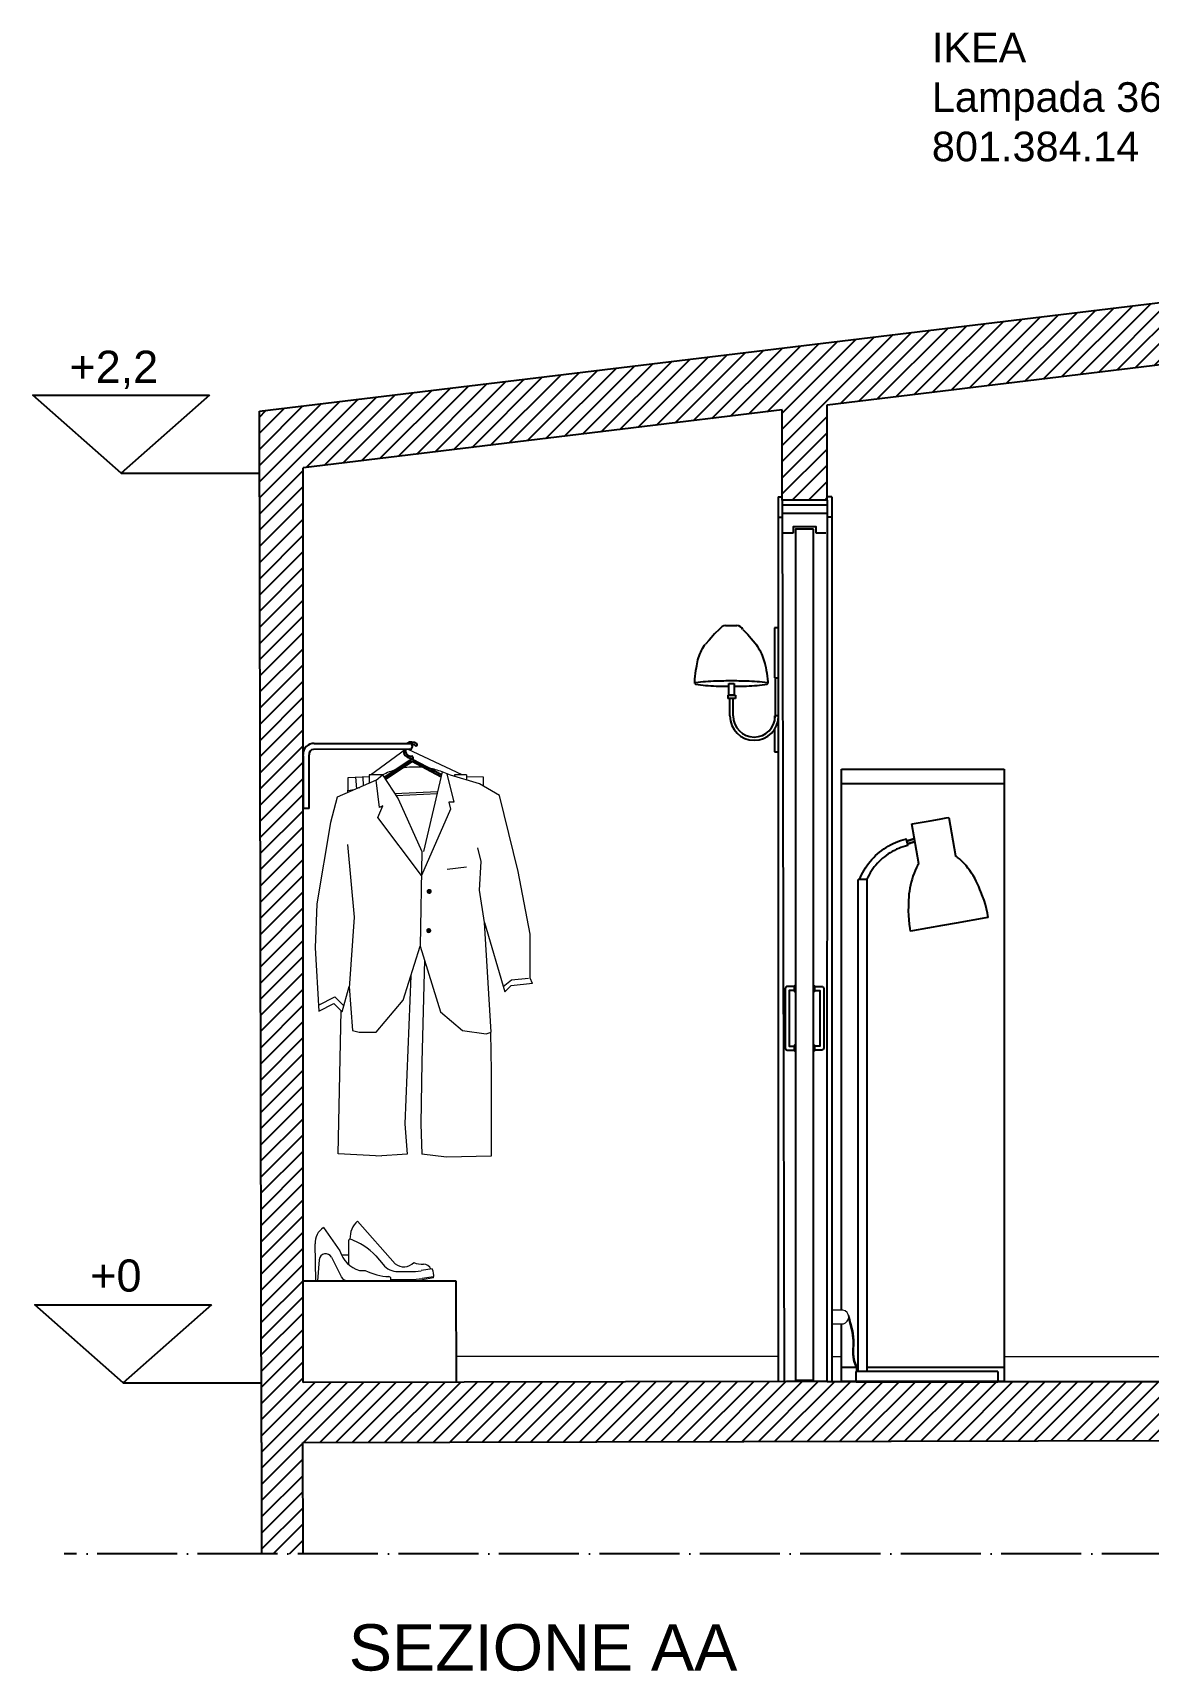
# Model space of a CAD drawing. Header units: millimetres. Extents: x 3016 to 5179, y 3293 to 5202.
# Drawn here: x 3016 to 3283.5, y 3775.7 to 4168.9 of the extents above; entities that cross this region are included whole.
import ezdxf

# ---------------------------------------------------------------- set-up
doc = ezdxf.new("R2010")
doc.units = ezdxf.units.MM
doc.header["$MEASUREMENT"] = 0
doc.linetypes.add('ACAD_ISO02W100', pattern=[15, 12, -3])
doc.linetypes.add('ACAD_ISO04W100', pattern=[30, 24, -3, 0, -3])
for name, color, linetype in [('A-DOOR-FULL', 4, 'Continuous'), ('A-ELEV-MBE1', 7, 'Continuous'), ('A-FURN', 6, 'Continuous'), ('A-SECT-MCUT', 7, 'Continuous'), ('A-WALL-FULL-EXTR', 100, 'Continuous'), ('A-WALL-FULL-INTR', 7, 'Continuous'), ('CAMPITURE SEZIONE', 9, 'Continuous'), ('PROIETTATO', 60, 'Continuous'), ('QUOTE', 5, 'Continuous')]:
    doc.layers.add(name, color=color, linetype=linetype)
doc.layers.add('Battiscopa', color=2, linetype='ACAD_ISO02W100', lineweight=13)
doc.layers.add('Interruttori', color=92, linetype='Continuous', lineweight=13)
doc.styles.add('ARIAL', font='Arial.ttf')
doc.styles.add('underline', font='Arial.ttf')

msp = doc.modelspace()

# ---------------------------------------------------------------- hatches: boundary and pattern name
at = {"layer": 'CAMPITURE SEZIONE', "transparency": 33554687}
h = msp.add_hatch(dxfattribs=at)
h.set_pattern_fill('ANSI31', color=256, scale=22)
h.set_pattern_definition([(45, (2895.9043, 2906.6683), (-1.9445436, 1.9445436), [])])
h.paths.add_polyline_path([(3195.71, 4078.4), (3195.75, 4056.72), (3206.53, 4056.75), (3206.53, 4079.64), (3526.48, 4118.42), (3526.48, 4056.75), (3536, 4056.75), (3535.87, 4119.56), (3559.46, 4122.42), (3559.46, 4137.21), (3070.32, 4078.09), (3070.84, 3830.58), (3080.84, 3830.6), (3536.48, 3831.55), (3559.46, 3831.55), (3559.46, 3845.2), (3536.45, 3845.2), (3526.48, 3845.2), (3476.43, 3845.2), (3476.43, 3845.16), (3469.34, 3845.2), (3311.7, 3845.2), (3271.5, 3845.2), (3249, 3845.2), (3249, 3845.2), (3247.46, 3845.2), (3247.46, 3845.15), (3246.88, 3845.15), (3245.18, 3845.15), (3242.48, 3845.15), (3238.96, 3845.15), (3234.86, 3845.15), (3226.06, 3845.15), (3218.44, 3845.15), (3215.73, 3845.15), (3213.46, 3845.15), (3206.53, 3845.2), (3196.79, 3845.2), (3080.83, 3844.96), (3080.84, 4064.51)])
h = msp.add_hatch(dxfattribs=at)
h.set_pattern_fill('ANSI31', color=256, scale=22)
h.set_pattern_definition([(45, (0.905, 0.002), (-1.9445436, 1.9445436), [])])
h.paths.add_polyline_path([(3080.78, 3830.6), (3070.84, 3830.58), (3070.84, 3803.88), (3080.83, 3803.88)])

# ---------------------------------------------------------------- linework, layer by layer
at = {"layer": 'A-DOOR-FULL', "linetype": 'Continuous', "transparency": 33554687}
msp.add_line((3195.75, 4057.53), (3195.75, 4057.53), dxfattribs=at)
at = {"layer": 'A-ELEV-MBE1', "transparency": 33554687}
msp.add_lwpolyline([(3271.5, 3845.2), (3335.46, 3845.2)], dxfattribs=at)
at = {"layer": 'A-FURN', "transparency": 33554687}
for p, q in [((3182.16, 4026.62), (3184.89, 4026.62)), ((3193.89, 4026.11), (3193.89, 4014.09)), ((3194.78, 4026.11), (3193.89, 4026.11)), ((3182.91, 4009.92), (3182.91, 4012.72)), ((3182.91, 4012.72), (3184.18, 4012.72)), ((3184.18, 4012.72), (3184.18, 4009.92)), ((3193.89, 4014.09), (3194.78, 4014.09)), ((3194.05, 4014.1), (3194.05, 4004.94)), ((3182.67, 4009.92), (3184.54, 4009.92)), ((3184.54, 4009.13), (3182.67, 4009.13)), ((3184.18, 4009.92), (3182.91, 4009.92)), ((3183.19, 4004.94), (3183.19, 4009.13)), ((3183.98, 4004.94), (3183.98, 4009.13)), ((3193.89, 4005), (3193.89, 4003.72)), ((3193.89, 4001.75), (3193.89, 3996.36)), ((3080.83, 3995.38), (3080.83, 3995.72)), ((3080.83, 3995.38), (3080.83, 3982.76)), ((3082.23, 3995.05), (3082.23, 3995.64)), ((3082.23, 3982.76), (3082.23, 3995.05)), ((3106.25, 3996.95), (3083.29, 3996.94)), ((3083.49, 3998.37), (3106.44, 3998.37)), ((3106.25, 3996.95), (3106.44, 3996.95)), ((3106.95, 3997.86), (3106.95, 3997.46)), ((3107.14, 3995.05), (3107.17, 3994.46)), ((3108.08, 3997.85), (3108.08, 3997.85)), ((3193.89, 3996.36), (3194.78, 3996.36)), ((3106.67, 3994.8), (3106.68, 3994.44)), ((3210, 3862.39), (3210, 3992.2)), ((3210, 3992.2), (3249, 3992.2)), ((3249, 3992.2), (3249, 3845.2)), ((3210, 3988.77), (3249, 3988.77)), ((3082.23, 3982.76), (3080.83, 3982.76)), ((3227.4, 3979.13), (3231.23, 3979.81)), ((3227.4, 3979.13), (3231.23, 3979.81)), ((3231.23, 3979.81), (3233.45, 3980.2)), ((3231.23, 3979.81), (3233.45, 3980.2)), ((3233.45, 3980.2), (3235.07, 3980.48)), ((3233.45, 3980.2), (3235.07, 3980.48)), ((3235.07, 3980.48), (3235.67, 3980.59)), ((3235.07, 3980.48), (3235.67, 3980.59)), ((3235.67, 3980.59), (3237.29, 3971.38)), ((3235.67, 3980.59), (3237.29, 3971.38)), ((3225.52, 3975.41), (3225.51, 3975.44)), ((3225.52, 3975.41), (3225.51, 3975.44)), ((3225.54, 3975.33), (3225.52, 3975.41)), ((3225.54, 3975.33), (3225.52, 3975.41)), ((3225.79, 3974.27), (3225.54, 3975.33)), ((3225.79, 3974.27), (3225.54, 3975.33)), ((3226.8, 3979.03), (3227.4, 3979.13)), ((3226.8, 3979.03), (3227.4, 3979.13)), ((3228.49, 3969.45), (3226.8, 3979.03)), ((3228.49, 3969.45), (3226.8, 3979.03)), ((3225.85, 3973.99), (3225.79, 3974.27)), ((3225.85, 3973.99), (3225.79, 3974.27)), ((3225.87, 3973.91), (3225.85, 3973.99)), ((3225.87, 3973.91), (3225.85, 3973.99)), ((3225.88, 3973.88), (3225.87, 3973.91)), ((3225.88, 3973.88), (3225.87, 3973.91)), ((3213.93, 3847.65), (3213.93, 3965.67)), ((3214.07, 3965.67), (3213.93, 3965.67)), ((3213.93, 3847.65), (3213.93, 3965.67)), ((3214.07, 3965.67), (3213.93, 3965.67)), ((3214.24, 3965.67), (3214.07, 3965.67)), ((3214.24, 3965.67), (3214.07, 3965.67)), ((3214.72, 3965.67), (3214.24, 3965.67)), ((3214.72, 3965.67), (3214.24, 3965.67)), ((3214.99, 3965.67), (3214.72, 3965.67)), ((3214.99, 3965.67), (3214.72, 3965.67)), ((3215.53, 3965.67), (3214.99, 3965.67)), ((3215.53, 3965.67), (3214.99, 3965.67)), ((3215.75, 3965.67), (3215.53, 3965.67)), ((3215.75, 3965.67), (3215.53, 3965.67)), ((3215.92, 3965.67), (3215.75, 3965.67)), ((3215.92, 3965.67), (3215.75, 3965.67)), ((3216.02, 3965.67), (3215.92, 3965.67)), ((3216.02, 3965.67), (3215.92, 3965.67)), ((3216.06, 3965.67), (3216.02, 3965.67)), ((3216.06, 3965.67), (3216.02, 3965.67)), ((3216.06, 3965.67), (3216.06, 3847.65)), ((3216.06, 3965.67), (3216.06, 3847.65)), ((3244.6, 3956.5), (3237.44, 3955.24)), ((3244.6, 3956.5), (3237.44, 3955.24)), ((3245.17, 3956.6), (3244.6, 3956.5)), ((3245.17, 3956.6), (3244.6, 3956.5)), ((3227.02, 3953.4), (3226.46, 3953.3)), ((3227.02, 3953.4), (3226.46, 3953.3)), ((3234.19, 3954.67), (3227.02, 3953.4)), ((3234.19, 3954.67), (3227.02, 3953.4)), ((3237.44, 3955.24), (3234.19, 3954.67)), ((3237.44, 3955.24), (3234.19, 3954.67)), ((3080.83, 3869.36), (3117.48, 3869.36)), ((3117.48, 3869.36), (3117.54, 3845.04)), ((3210, 3845.2), (3210, 3859.05)), ((3210, 3848.66), (3213.38, 3848.66)), ((3213.46, 3845.15), (3213.46, 3847.65)), ((3215.73, 3847.65), (3213.46, 3847.65)), ((3213.46, 3845.15), (3213.46, 3847.65)), ((3215.73, 3847.65), (3213.46, 3847.65)), ((3213.66, 3848.66), (3213.93, 3848.66)), ((3218.44, 3847.65), (3215.73, 3847.65)), ((3218.44, 3847.65), (3215.73, 3847.65)), ((3216.06, 3848.66), (3249, 3848.66)), ((3226.06, 3847.65), (3218.44, 3847.65)), ((3226.06, 3847.65), (3218.44, 3847.65)), ((3234.86, 3847.65), (3226.06, 3847.65)), ((3234.86, 3847.65), (3226.06, 3847.65)), ((3238.96, 3847.65), (3234.86, 3847.65)), ((3238.96, 3847.65), (3234.86, 3847.65)), ((3242.48, 3847.65), (3238.96, 3847.65)), ((3242.48, 3847.65), (3238.96, 3847.65)), ((3245.18, 3847.65), (3242.48, 3847.65)), ((3245.18, 3847.65), (3242.48, 3847.65)), ((3246.88, 3847.65), (3245.18, 3847.65)), ((3246.88, 3847.65), (3245.18, 3847.65)), ((3247.46, 3847.65), (3246.88, 3847.65)), ((3247.46, 3847.65), (3246.88, 3847.65)), ((3247.46, 3847.65), (3247.46, 3845.15)), ((3247.46, 3847.65), (3247.46, 3845.15)), ((3249, 3845.2), (3210, 3845.2)), ((3213.46, 3845.15), (3215.73, 3845.15)), ((3213.46, 3845.15), (3215.73, 3845.15)), ((3215.73, 3845.15), (3218.44, 3845.15)), ((3215.73, 3845.15), (3218.44, 3845.15)), ((3218.44, 3845.15), (3226.06, 3845.15)), ((3218.44, 3845.15), (3226.06, 3845.15)), ((3226.06, 3845.15), (3234.86, 3845.15)), ((3226.06, 3845.15), (3234.86, 3845.15)), ((3234.86, 3845.15), (3238.96, 3845.15)), ((3234.86, 3845.15), (3238.96, 3845.15)), ((3238.96, 3845.15), (3242.48, 3845.15)), ((3238.96, 3845.15), (3242.48, 3845.15)), ((3242.48, 3845.15), (3245.18, 3845.15)), ((3242.48, 3845.15), (3245.18, 3845.15)), ((3245.18, 3845.15), (3246.88, 3845.15)), ((3245.18, 3845.15), (3246.88, 3845.15)), ((3246.88, 3845.15), (3247.46, 3845.15)), ((3246.88, 3845.15), (3247.46, 3845.15))]:
    msp.add_line(p, q, dxfattribs=at)
at = {"layer": 'A-FURN', "linetype": 'Continuous', "transparency": 33554687}
for p, q in [((3182.67, 4009.92), (3182.67, 4009.13)), ((3184.54, 4009.92), (3184.54, 4009.13)), ((3194.78, 4005), (3193.89, 4005))]:
    msp.add_line(p, q, dxfattribs=at)
at = {"layer": 'A-FURN', "transparency": 33554687}
for points in [[(3180.71, 4025.81), (3179.52, 4024.66), (3178.69, 4023.73), (3178.2, 4023.15), (3177.32, 4022.16)], [(3186.32, 4025.72), (3187.47, 4024.53), (3188.27, 4023.57), (3188.74, 4022.98), (3189.26, 4022.38)], [(3175.24, 4016.96), (3175.32, 4017.44), (3175.42, 4017.92), (3175.53, 4018.4), (3175.67, 4018.86), (3175.83, 4019.33), (3176, 4019.79), (3176.19, 4020.24), (3176.4, 4020.68), (3176.63, 4021.11), (3176.87, 4021.53), (3177.13, 4021.95), (3177.32, 4022.16)], [(3189.26, 4022.38), (3189.56, 4021.99), (3189.83, 4021.59), (3190.09, 4021.17), (3190.34, 4020.75), (3190.56, 4020.31), (3190.77, 4019.87), (3190.96, 4019.42), (3191.13, 4018.96), (3191.29, 4018.5), (3191.42, 4018.03), (3191.54, 4017.56), (3191.54, 4017.56)], [(3174.82, 4012.72), (3174.81, 4013.07), (3174.82, 4013.77), (3174.86, 4014.47), (3174.93, 4015.17), (3175.03, 4015.86), (3175.15, 4016.56), (3175.24, 4016.96)], [(3191.54, 4017.56), (3191.78, 4016.6), (3191.93, 4015.92), (3192.05, 4015.22), (3192.15, 4014.53), (3192.22, 4013.83), (3192.26, 4013.13), (3192.27, 4012.72)], [(3106.68, 3994.44), (3100.3, 3990.19)], [(3113.88, 3990.33), (3106.95, 3994.03), (3100.57, 3989.78)], [(3114, 3990.82), (3107.17, 3994.46)], [(3214.29, 3965.65), (3214.53, 3966.24), (3214.79, 3966.82), (3215.08, 3967.38), (3215.39, 3967.94), (3215.72, 3968.49), (3216.07, 3969.02), (3216.45, 3969.53), (3216.84, 3970.03), (3217.26, 3970.52), (3217.69, 3970.99), (3218.14, 3971.44), (3218.61, 3971.87), (3219.1, 3972.28), (3219.6, 3972.67), (3220.12, 3973.04), (3220.65, 3973.4), (3221.19, 3973.73), (3221.75, 3974.03), (3222.32, 3974.32), (3222.9, 3974.58), (3223.49, 3974.82), (3224.09, 3975.03), (3224.7, 3975.22), (3225.32, 3975.39), (3225.51, 3975.44)], [(3214.29, 3965.65), (3214.53, 3966.24), (3214.79, 3966.82), (3215.08, 3967.38), (3215.39, 3967.94), (3215.72, 3968.49), (3216.07, 3969.02), (3216.45, 3969.53), (3216.84, 3970.03), (3217.26, 3970.52), (3217.69, 3970.99), (3218.14, 3971.44), (3218.61, 3971.87), (3219.1, 3972.28), (3219.6, 3972.67), (3220.12, 3973.04), (3220.65, 3973.4), (3221.19, 3973.73), (3221.75, 3974.03), (3222.32, 3974.32), (3222.9, 3974.58), (3223.49, 3974.82), (3224.09, 3975.03), (3224.7, 3975.22), (3225.32, 3975.39), (3225.51, 3975.44)], [(3227.43, 3975.48), (3227.38, 3975.46), (3227.31, 3975.44), (3227.23, 3975.42), (3227.16, 3975.39), (3227.09, 3975.37), (3227.01, 3975.35), (3226.94, 3975.33), (3226.87, 3975.31), (3226.8, 3975.29), (3226.74, 3975.27), (3226.67, 3975.25), (3226.6, 3975.23), (3226.54, 3975.21), (3226.48, 3975.19), (3226.42, 3975.17), (3226.36, 3975.15), (3226.31, 3975.14), (3226.25, 3975.12), (3226.2, 3975.1), (3226.15, 3975.09), (3226.1, 3975.07), (3226.06, 3975.06), (3226.02, 3975.05), (3225.98, 3975.04), (3225.94, 3975.02), (3225.9, 3975.01), (3225.87, 3975), (3225.84, 3974.99), (3225.82, 3974.99), (3225.79, 3974.98), (3225.77, 3974.97), (3225.75, 3974.97), (3225.74, 3974.96), (3225.73, 3974.96), (3225.72, 3974.96), (3225.71, 3974.96), (3225.71, 3974.95), (3225.63, 3974.93)], [(3225.63, 3974.93), (3225.71, 3974.95), (3225.71, 3974.96), (3225.72, 3974.96), (3225.73, 3974.96), (3225.75, 3974.97), (3225.76, 3974.97), (3225.78, 3974.98), (3225.8, 3974.98), (3225.83, 3974.99), (3225.86, 3975), (3225.89, 3975.01), (3225.92, 3975.02), (3225.96, 3975.03), (3226, 3975.04), (3226.04, 3975.05), (3226.08, 3975.07), (3226.13, 3975.08), (3226.17, 3975.1), (3226.23, 3975.11), (3226.28, 3975.13), (3226.33, 3975.14), (3226.39, 3975.16), (3226.45, 3975.18), (3226.51, 3975.2), (3226.57, 3975.22), (3226.64, 3975.24), (3226.7, 3975.26), (3226.77, 3975.28), (3226.84, 3975.3), (3226.91, 3975.32), (3226.98, 3975.34), (3227.05, 3975.36), (3227.12, 3975.38), (3227.2, 3975.4), (3227.27, 3975.43), (3227.34, 3975.45), (3227.42, 3975.47), (3227.43, 3975.48)], [(3227.43, 3975.48), (3227.38, 3975.46), (3227.31, 3975.44), (3227.23, 3975.42), (3227.16, 3975.39), (3227.09, 3975.37), (3227.01, 3975.35), (3226.94, 3975.33), (3226.87, 3975.31), (3226.8, 3975.29), (3226.74, 3975.27), (3226.67, 3975.25), (3226.6, 3975.23), (3226.54, 3975.21), (3226.48, 3975.19), (3226.42, 3975.17), (3226.36, 3975.15), (3226.31, 3975.14), (3226.25, 3975.12), (3226.2, 3975.1), (3226.15, 3975.09), (3226.1, 3975.07), (3226.06, 3975.06), (3226.02, 3975.05), (3225.98, 3975.04), (3225.94, 3975.02), (3225.9, 3975.01), (3225.87, 3975), (3225.84, 3974.99), (3225.82, 3974.99), (3225.79, 3974.98), (3225.77, 3974.97), (3225.75, 3974.97), (3225.74, 3974.96), (3225.73, 3974.96), (3225.72, 3974.96), (3225.71, 3974.96), (3225.71, 3974.95), (3225.63, 3974.93)], [(3225.63, 3974.93), (3225.71, 3974.95), (3225.71, 3974.96), (3225.72, 3974.96), (3225.73, 3974.96), (3225.75, 3974.97), (3225.76, 3974.97), (3225.78, 3974.98), (3225.8, 3974.98), (3225.83, 3974.99), (3225.86, 3975), (3225.89, 3975.01), (3225.92, 3975.02), (3225.96, 3975.03), (3226, 3975.04), (3226.04, 3975.05), (3226.08, 3975.07), (3226.13, 3975.08), (3226.17, 3975.1), (3226.23, 3975.11), (3226.28, 3975.13), (3226.33, 3975.14), (3226.39, 3975.16), (3226.45, 3975.18), (3226.51, 3975.2), (3226.57, 3975.22), (3226.64, 3975.24), (3226.7, 3975.26), (3226.77, 3975.28), (3226.84, 3975.3), (3226.91, 3975.32), (3226.98, 3975.34), (3227.05, 3975.36), (3227.12, 3975.38), (3227.2, 3975.4), (3227.27, 3975.43), (3227.34, 3975.45), (3227.42, 3975.47), (3227.43, 3975.48)], [(3225.88, 3973.88), (3225.32, 3973.74), (3224.77, 3973.58), (3224.23, 3973.39), (3223.69, 3973.18), (3223.17, 3972.95), (3222.65, 3972.7), (3222.15, 3972.43), (3221.65, 3972.14), (3221.17, 3971.83), (3220.7, 3971.5), (3220.24, 3971.15), (3219.8, 3970.79), (3219.37, 3970.41), (3218.96, 3970.01), (3218.57, 3969.59), (3218.19, 3969.16), (3217.83, 3968.71), (3217.49, 3968.25), (3217.16, 3967.78), (3216.86, 3967.29), (3216.57, 3966.79), (3216.31, 3966.29), (3216.06, 3965.77), (3216.02, 3965.67)], [(3225.88, 3973.88), (3225.32, 3973.74), (3224.77, 3973.58), (3224.23, 3973.39), (3223.69, 3973.18), (3223.17, 3972.95), (3222.65, 3972.7), (3222.15, 3972.43), (3221.65, 3972.14), (3221.17, 3971.83), (3220.7, 3971.5), (3220.24, 3971.15), (3219.8, 3970.79), (3219.37, 3970.41), (3218.96, 3970.01), (3218.57, 3969.59), (3218.19, 3969.16), (3217.83, 3968.71), (3217.49, 3968.25), (3217.16, 3967.78), (3216.86, 3967.29), (3216.57, 3966.79), (3216.31, 3966.29), (3216.06, 3965.77), (3216.02, 3965.67)], [(3227.55, 3974.78), (3227.54, 3974.78), (3227.46, 3974.75), (3227.39, 3974.73), (3227.32, 3974.71), (3227.24, 3974.69), (3227.17, 3974.67), (3227.1, 3974.64), (3227.03, 3974.62), (3226.96, 3974.6), (3226.9, 3974.58), (3226.83, 3974.56), (3226.77, 3974.54), (3226.71, 3974.52), (3226.65, 3974.51), (3226.59, 3974.49), (3226.53, 3974.47), (3226.47, 3974.45), (3226.42, 3974.44), (3226.37, 3974.42), (3226.32, 3974.41), (3226.28, 3974.39), (3226.23, 3974.38), (3226.19, 3974.37), (3226.15, 3974.36), (3226.12, 3974.35), (3226.09, 3974.34), (3226.06, 3974.33), (3226.03, 3974.32), (3226, 3974.31), (3225.98, 3974.31), (3225.96, 3974.3), (3225.95, 3974.29), (3225.93, 3974.29), (3225.92, 3974.29), (3225.92, 3974.29), (3225.91, 3974.28), (3225.79, 3974.25)], [(3225.79, 3974.25), (3225.91, 3974.28), (3225.92, 3974.29), (3225.92, 3974.29), (3225.94, 3974.29), (3225.95, 3974.3), (3225.96, 3974.3), (3225.98, 3974.31), (3226.01, 3974.31), (3226.03, 3974.32), (3226.06, 3974.33), (3226.09, 3974.34), (3226.12, 3974.35), (3226.16, 3974.36), (3226.2, 3974.37), (3226.24, 3974.38), (3226.28, 3974.4), (3226.33, 3974.41), (3226.38, 3974.43), (3226.43, 3974.44), (3226.48, 3974.46), (3226.54, 3974.47), (3226.59, 3974.49), (3226.65, 3974.51), (3226.71, 3974.53), (3226.78, 3974.55), (3226.84, 3974.56), (3226.91, 3974.58), (3226.97, 3974.61), (3227.04, 3974.63), (3227.11, 3974.65), (3227.18, 3974.67), (3227.25, 3974.69), (3227.33, 3974.71), (3227.4, 3974.73), (3227.47, 3974.76), (3227.55, 3974.78), (3227.55, 3974.78)], [(3227.55, 3974.78), (3227.54, 3974.78), (3227.46, 3974.75), (3227.39, 3974.73), (3227.32, 3974.71), (3227.24, 3974.69), (3227.17, 3974.67), (3227.1, 3974.64), (3227.03, 3974.62), (3226.96, 3974.6), (3226.9, 3974.58), (3226.83, 3974.56), (3226.77, 3974.54), (3226.71, 3974.52), (3226.65, 3974.51), (3226.59, 3974.49), (3226.53, 3974.47), (3226.47, 3974.45), (3226.42, 3974.44), (3226.37, 3974.42), (3226.32, 3974.41), (3226.28, 3974.39), (3226.23, 3974.38), (3226.19, 3974.37), (3226.15, 3974.36), (3226.12, 3974.35), (3226.09, 3974.34), (3226.06, 3974.33), (3226.03, 3974.32), (3226, 3974.31), (3225.98, 3974.31), (3225.96, 3974.3), (3225.95, 3974.29), (3225.93, 3974.29), (3225.92, 3974.29), (3225.92, 3974.29), (3225.91, 3974.28), (3225.79, 3974.25)], [(3225.79, 3974.25), (3225.91, 3974.28), (3225.92, 3974.29), (3225.92, 3974.29), (3225.94, 3974.29), (3225.95, 3974.3), (3225.96, 3974.3), (3225.98, 3974.31), (3226.01, 3974.31), (3226.03, 3974.32), (3226.06, 3974.33), (3226.09, 3974.34), (3226.12, 3974.35), (3226.16, 3974.36), (3226.2, 3974.37), (3226.24, 3974.38), (3226.28, 3974.4), (3226.33, 3974.41), (3226.38, 3974.43), (3226.43, 3974.44), (3226.48, 3974.46), (3226.54, 3974.47), (3226.59, 3974.49), (3226.65, 3974.51), (3226.71, 3974.53), (3226.78, 3974.55), (3226.84, 3974.56), (3226.91, 3974.58), (3226.97, 3974.61), (3227.04, 3974.63), (3227.11, 3974.65), (3227.18, 3974.67), (3227.25, 3974.69), (3227.33, 3974.71), (3227.4, 3974.73), (3227.47, 3974.76), (3227.55, 3974.78), (3227.55, 3974.78)], [(3238.52, 3970.42), (3238.3, 3970.63), (3238.06, 3970.83), (3237.82, 3971.02), (3237.57, 3971.2), (3237.31, 3971.37), (3237.29, 3971.38)], [(3238.52, 3970.42), (3238.3, 3970.63), (3238.06, 3970.83), (3237.82, 3971.02), (3237.57, 3971.2), (3237.31, 3971.37), (3237.29, 3971.38)], [(3227.98, 3968.56), (3227.66, 3967.89), (3227.37, 3967.21), (3227.11, 3966.52), (3226.88, 3965.81), (3226.68, 3965.1), (3226.5, 3964.38), (3226.36, 3963.66), (3226.24, 3962.92), (3226.15, 3962.19), (3226.09, 3961.45), (3226.07, 3960.71), (3226.06, 3960.28)], [(3227.98, 3968.56), (3227.66, 3967.89), (3227.37, 3967.21), (3227.11, 3966.52), (3226.88, 3965.81), (3226.68, 3965.1), (3226.5, 3964.38), (3226.36, 3963.66), (3226.24, 3962.92), (3226.15, 3962.19), (3226.09, 3961.45), (3226.07, 3960.71), (3226.06, 3960.28)], [(3228.49, 3969.45), (3228.38, 3969.29), (3228.22, 3969.03), (3228.07, 3968.76), (3227.98, 3968.56)], [(3228.49, 3969.45), (3228.38, 3969.29), (3228.22, 3969.03), (3228.07, 3968.76), (3227.98, 3968.56)], [(3243.15, 3963.29), (3242.89, 3963.99), (3242.6, 3964.67), (3242.28, 3965.34), (3241.93, 3965.99), (3241.56, 3966.63), (3241.17, 3967.26), (3240.74, 3967.87), (3240.3, 3968.46), (3239.83, 3969.03), (3239.34, 3969.59), (3238.83, 3970.12), (3238.52, 3970.42)], [(3243.15, 3963.29), (3242.89, 3963.99), (3242.6, 3964.67), (3242.28, 3965.34), (3241.93, 3965.99), (3241.56, 3966.63), (3241.17, 3967.26), (3240.74, 3967.87), (3240.3, 3968.46), (3239.83, 3969.03), (3239.34, 3969.59), (3238.83, 3970.12), (3238.52, 3970.42)], [(3226.06, 3960.28), (3226, 3959.22), (3225.99, 3958.16), (3226.01, 3957.09), (3226.08, 3956.03), (3226.19, 3954.97), (3226.35, 3953.92), (3226.46, 3953.3)], [(3226.06, 3960.28), (3226, 3959.22), (3225.99, 3958.16), (3226.01, 3957.09), (3226.08, 3956.03), (3226.19, 3954.97), (3226.35, 3953.92), (3226.46, 3953.3)], [(3245.17, 3956.6), (3244.98, 3957.65), (3244.74, 3958.69), (3244.47, 3959.71), (3244.15, 3960.73), (3243.8, 3961.73), (3243.4, 3962.72), (3243.15, 3963.29)], [(3245.17, 3956.6), (3244.98, 3957.65), (3244.74, 3958.69), (3244.47, 3959.71), (3244.15, 3960.73), (3243.8, 3961.73), (3243.4, 3962.72), (3243.15, 3963.29)]]:
    msp.add_lwpolyline(points, dxfattribs=at)
for centre, radius, start, end in [((3182.24, 4024.78), 1.84, 92.4182, 146.0066), ((3184.89, 4025.05), 1.57, 25.2837, 90), ((3174.97, 4012.72), 0.15, 99.9714, 180), ((3174.97, 4012.72), 0.15, 180, 260.0286), ((3179.13, 3989.04), 24.19, 94.1651, 99.9714), ((3179.13, 4036.39), 24.19, 260.0286, 265.8349), ((3181.75, 3953.11), 60.21, 91.7278, 94.1651), ((3181.75, 4072.32), 60.21, 265.8349, 268.2722), ((3183.54, 3893.53), 119.82, 90, 91.7278), ((3183.54, 4131.9), 119.82, 268.2722, 269.6955), ((3183.54, 3893.53), 119.82, 88.2722, 90), ((3183.54, 4131.9), 119.82, 270.3045, 271.7278), ((3185.34, 3953.11), 60.21, 85.8349, 88.2722), ((3185.34, 4072.32), 60.21, 271.7278, 274.1651), ((3187.96, 3989.04), 24.19, 80.0286, 85.8349), ((3187.96, 4036.39), 24.19, 274.1651, 279.9714), ((3192.12, 4012.72), 0.15, 0, 80.0286), ((3192.12, 4012.72), 0.15, 279.9714, 0), ((3189.02, 4004.94), 5.83, 180, 0), ((3189.02, 4004.94), 5.04, 180, 0), ((3083.38, 3995.82), 2.55, 87.5002, 182.1148), ((3083.45, 3995.73), 1.22, 97.6495, 184.2952), ((3106.81, 3996.74), 1.95, 174.0283, 265.6257), ((3106.81, 3996.74), 1.46, 172.0212, 272.8064), ((3106.81, 3996.74), 1.95, 49.4004, 123.302), ((3106.81, 3996.74), 1.46, 49.4004, 89.9157), ((3106.9, 3995.04), 0.243, 2.8064, 92.8064), ((3107.92, 3998.04), 0.243, 229.4004, 311.1872), ((3107.92, 3998.04), 0.243, 311.1872, 49.4004)]:
    msp.add_arc(centre, radius, start, end, dxfattribs=at)
at = {"layer": 'A-FURN', "linetype": 'Continuous', "transparency": 33554687}
for centre, radius, start, end in [((3106.44, 3997.86), 0.511, 0, 90), ((3106.43, 3997.46), 0.515, 270.4532, 359.8123)]:
    msp.add_arc(centre, radius, start, end, dxfattribs=at)
at = {"layer": 'A-SECT-MCUT', "linetype": 'ByBlock', "ltscale": 11, "transparency": 33554687}
for p, q in [((3070.32, 4078.09), (3559.46, 4137.21)), ((3206.53, 4079.64), (3526.48, 4118.42)), ((3070.84, 3830.58), (3070.32, 4078.09)), ((3195.71, 4078.4), (3080.84, 4064.51)), ((3195.75, 4056.72), (3195.71, 4078.4)), ((3206.53, 4056.75), (3206.53, 4079.64)), ((3196.79, 3845.2), (3080.83, 3844.96))]:
    msp.add_line(p, q, dxfattribs=at)
at = {"layer": 'A-SECT-MCUT', "linetype": 'Continuous', "transparency": 33554687}
msp.add_line((3080.83, 3844.96), (3080.84, 4064.51), dxfattribs=at)
at = {"layer": 'A-SECT-MCUT', "transparency": 33554687}
for p, q in [((3070.84, 3830.58), (3070.84, 3803.88)), ((3080.78, 3830.6), (3526.48, 3831.53)), ((3080.83, 3803.88), (3080.78, 3830.6))]:
    msp.add_line(p, q, dxfattribs=at)
msp.add_lwpolyline([(3206.53, 3845.2), (3271.5, 3845.2)], dxfattribs=at)
at = {"layer": 'A-WALL-FULL-EXTR', "linetype": 'ACAD_ISO04W100', "ltscale": 0.8, "transparency": 33554687}
msp.add_line((3580.78, 3803.88), (3023.54, 3803.88), dxfattribs=at)
at = {"layer": 'A-WALL-FULL-INTR', "linetype": 'Continuous', "transparency": 33554687}
for p, q in [((3206.53, 4056.75), (3195.75, 4056.72)), ((3206.53, 3845.2), (3196.79, 3845.2))]:
    msp.add_line(p, q, dxfattribs=at)
at = {"layer": 'Battiscopa', "linetype": 'Continuous', "transparency": 33554687}
for p, q in [((3194.78, 3851.23), (3117.52, 3851.26)), ((3207.63, 3851.23), (3210, 3851.23)), ((3249, 3851.23), (3289.51, 3851.23))]:
    msp.add_line(p, q, dxfattribs=at)
at = {"layer": 'Interruttori', "transparency": 33554687}
for p, q in [((3097, 3990.85), (3105.37, 3996.95)), ((3118.97, 3990.85), (3105.86, 3996.95)), ((3114.16, 3991.54), (3109.7, 3972.46)), ((3116.19, 3990.73), (3114.16, 3991.54)), ((3115.29, 3991.09), (3117, 3984.23)), ((3098.38, 3989.53), (3089, 3985.45)), ((3091.56, 3986.57), (3091.63, 3987.8)), ((3091.63, 3990.22), (3096.65, 3990.44)), ((3091.63, 3987.8), (3091.64, 3990.22)), ((3093.01, 3987.2), (3091.63, 3986.99)), ((3093.68, 3987.48), (3093.5, 3990.3)), ((3093.65, 3987.62), (3094.44, 3987.81)), ((3095.12, 3990.37), (3095.25, 3988.17)), ((3099.99, 3990.86), (3096.65, 3990.85)), ((3096.65, 3990.85), (3096.65, 3988.77)), ((3098.38, 3989.53), (3099.9, 3990.81)), ((3099.15, 3983.02), (3098.38, 3989.53)), ((3099.9, 3990.81), (3103.61, 3985.04)), ((3123.09, 3988.7), (3116.19, 3990.73)), ((3120.02, 3990.85), (3117.17, 3990.85)), ((3120.02, 3990.39), (3124.02, 3990.33)), ((3127.96, 3985.86), (3123.09, 3988.7)), ((3089, 3985.45), (3087.38, 3979.36)), ((3098.74, 3980.58), (3099.96, 3983.42)), ((3099.96, 3983.42), (3099.15, 3983.02)), ((3103.61, 3985.04), (3109.29, 3972.46)), ((3115.79, 3984.23), (3116.19, 3982.61)), ((3117, 3984.23), (3115.79, 3984.23)), ((3132.43, 3967.59), (3127.96, 3985.86)), ((3087.38, 3979.36), (3084.13, 3959.88)), ((3109.19, 3966.65), (3098.74, 3980.58)), ((3116.19, 3982.61), (3109.19, 3966.65)), ((3091.44, 3974.09), (3093.06, 3956.63)), ((3109.29, 3972.46), (3108.89, 3949.74)), ((3123.5, 3970.03), (3122.69, 3973.28)), ((3115.35, 3968.15), (3120.01, 3968.73)), ((3123.09, 3963.13), (3123.5, 3970.03)), ((3135.27, 3952.58), (3132.43, 3967.59)), ((3084.13, 3959.88), (3083.72, 3949.33)), ((3124.31, 3955.42), (3123.09, 3963.13)), ((3093.06, 3956.63), (3091.84, 3939.59)), ((3125.93, 3929.04), (3124.31, 3955.42)), ((3124.31, 3955.42), (3129.18, 3938.78)), ((3135.28, 3941.99), (3135.28, 3952.54)), ((3083.72, 3949.33), (3084.59, 3934.14)), ((3104.83, 3936.75), (3108.89, 3949.74)), ((3108.89, 3949.74), (3113.76, 3933.91)), ((3109.9, 3946.44), (3109.29, 3921.89)), ((3090.22, 3933.91), (3091.84, 3939.99)), ((3091.84, 3939.99), (3092.65, 3929.44)), ((3106.65, 3942.59), (3105.25, 3907.1)), ((3128.81, 3940.03), (3130.8, 3941.62)), ((3129.18, 3938.78), (3130.7, 3940.3)), ((3130.7, 3940.3), (3135.87, 3940.82)), ((3130.8, 3941.62), (3134.86, 3942.02)), ((3135.88, 3940.78), (3135.28, 3941.99)), ((3084.51, 3935.55), (3088.45, 3937.52)), ((3088.45, 3937.52), (3090.61, 3935.36)), ((3098.33, 3929.04), (3104.83, 3936.75)), ((3084.59, 3934.14), (3088.19, 3935.94)), ((3088.19, 3935.94), (3090.22, 3933.91)), ((3089.2, 3899.83), (3089.97, 3934.16)), ((3090.22, 3933.91), (3090.22, 3933.91)), ((3113.76, 3933.91), (3119.03, 3929.44)), ((3092.65, 3929.44), (3094.28, 3929.04)), ((3094.28, 3929.04), (3098.33, 3929.04)), ((3119.03, 3929.44), (3124.72, 3928.63)), ((3124.72, 3928.63), (3125.93, 3929.04)), ((3125.74, 3928.97), (3125.95, 3919.74)), ((3109.29, 3921.89), (3109.02, 3907.1)), ((3125.95, 3919.74), (3125.95, 3899.34)), ((3105.25, 3907.1), (3105.77, 3899.81)), ((3109.02, 3907.1), (3109.27, 3899.8)), ((3099.7, 3899.29), (3089.2, 3899.84)), ((3105.77, 3899.81), (3098.52, 3899.29)), ((3115.22, 3899.03), (3109.27, 3899.8)), ((3125.95, 3899.34), (3115.21, 3899.03)), ((3085.72, 3882.17), (3089.62, 3876.6)), ((3093.89, 3883.73), (3102.9, 3873.48)), ((3083.87, 3869.36), (3083.68, 3878.24)), ((3091.68, 3878.97), (3091.68, 3873.35)), ((3084.68, 3874.46), (3084.28, 3869.36)), ((3087.62, 3875.04), (3089.98, 3870.39)), ((3098.28, 3875.37), (3099.99, 3873.31)), ((3084.28, 3869.36), (3083.87, 3869.36)), ((3094.32, 3871.83), (3095.73, 3871.83)), ((3101.85, 3869.71), (3106.46, 3869.71)), ((3103.59, 3871.62), (3106.46, 3871.62)), ((3111.82, 3872.26), (3109.11, 3871.83)), ((3112.12, 3870.37), (3109.41, 3869.94)), ((3112.07, 3870.08), (3109.45, 3869.66))]:
    msp.add_line(p, q, dxfattribs=at)
at = {"layer": 'Interruttori', "linetype": 'Continuous', "transparency": 33554687}
for p, q in [((3117.17, 3990.85), (3117.19, 3990.43)), ((3120.02, 3990.85), (3120.01, 3989.6)), ((3124.02, 3990.33), (3123.98, 3988.18)), ((3090, 3875.6), (3091.68, 3875.6)), ((3207.63, 3862.39), (3210.32, 3862.39)), ((3207.63, 3859.05), (3210.4, 3859.05))]:
    msp.add_line(p, q, dxfattribs=at)
at = {"layer": 'Interruttori', "transparency": 33554687}
for points in [[(3102.8, 3986.31), (3113.06, 3986.81)], [(3103.1, 3985.84), (3112.94, 3986.32)]]:
    msp.add_lwpolyline(points, dxfattribs=at)
at = {"layer": 'Interruttori', "transparency": 33554687, "const_width": 0.609}
for points in [[(3110.76, 3962.85, 1), (3111.37, 3962.85, 1)], [(3110.65, 3953.43, 1), (3111.26, 3953.43, 1)]]:
    msp.add_lwpolyline(points, format="xyb", close=True, dxfattribs=at)
at = {"layer": 'Interruttori', "transparency": 33554687}
for centre, radius, start, end in [((3107.86, 3974.95), 17.75, 105.6114, 116.6399), ((3107.86, 3974.95), 17.75, 84.332, 101.0872), ((3107.86, 3974.95), 17.75, 69.1962, 79.761), ((3088, 3878.5), 4.32, 121.8086, 183.5145), ((3097.64, 3879.59), 5.59, 132.1868, 181.7315), ((3092.15, 3878.97), 0.468, 101.375, 180), ((3086.61, 3864.26), 16.12, 43.6177, 70.2503), ((3086.23, 3874.34), 1.55, 26.872, 175.5245), ((3096.47, 3878.66), 7.15, 196.6922, 252.5515), ((3103.59, 3876.3), 4.68, 219.6484, 270), ((3104.99, 3876.02), 3.28, 230.6766, 316.578), ((3109.46, 3879.36), 5.97, 249.5091, 272.3728), ((3109.71, 3871.5), 1.89, 21.8018, 90.0019), ((3091.64, 3871.23), 1.87, 206.872, 270), ((3102.21, 3885.46), 15.09, 244.5519, 266.7933), ((3101.38, 3869.89), 0.506, 274.7346, 91.0193), ((3106.46, 3888.44), 16.83, 270, 279.061), ((3106.46, 3888.44), 18.74, 270, 279.061), ((3106.46, 3888.44), 19.02, 270, 279.061), ((3109.18, 3870.78), 2.97, 346.4352, 29.7858)]:
    msp.add_arc(centre, radius, start, end, dxfattribs=at)
at = {"layer": 'Interruttori', "linetype": 'Continuous', "transparency": 33554687}
msp.add_arc((3209.98, 3860.71), 1.71, 284.4378, 78.5785, dxfattribs=at)
for points in [[(3211.62, 3860.24), (3212.67, 3854.99), (3212.93, 3849.84), (3213.45, 3848.28), (3213.46, 3847.65)], [(3211.63, 3861.14), (3212.91, 3855.15), (3213.18, 3850), (3213.7, 3848.44), (3213.7, 3847.65)]]:
    msp.add_spline(points, degree=3, dxfattribs=at)
at = {"layer": 'PROIETTATO', "transparency": 33554687}
for p, q in [((3194.78, 4057.53), (3195.75, 4057.53)), ((3194.78, 4057.53), (3194.78, 4052.68)), ((3195.75, 4056.72), (3196.2, 3845.2)), ((3195.75, 4055.59), (3206.53, 4055.59)), ((3206.53, 4056.75), (3206.45, 3845.2)), ((3207.63, 4057.53), (3206.53, 4057.53)), ((3207.63, 4057.53), (3207.63, 4052.68)), ((3194.78, 4052.68), (3194.78, 3845.11)), ((3194.78, 4052.68), (3195.76, 4052.68)), ((3195.75, 4053.65), (3206.53, 4053.65)), ((3207.63, 4052.68), (3206.53, 4052.68)), ((3207.63, 4052.68), (3207.63, 3845.2)), ((3198.33, 4048.8), (3195.77, 4048.8)), ((3206.18, 4048.8), (3203.85, 4048.8)), ((3198.71, 3939.06), (3198.71, 3940.03)), ((3203.47, 3940.03), (3203.47, 3939.06)), ((3198.71, 3924.76), (3198.71, 3925.73)), ((3203.47, 3924.76), (3203.47, 3925.73))]:
    msp.add_line(p, q, dxfattribs=at)
for points in [[(3203.85, 4048.8), (3203.85, 4050.36), (3198.33, 4050.36), (3198.33, 4048.8)], [(3203.27, 4049.77), (3198.91, 4049.77), (3198.91, 3845.59), (3203.27, 3845.59), (3203.27, 4049.77)], [(3198.91, 3940.22), (3198.71, 3940.22), (3198.71, 3938.86), (3198.91, 3938.86)], [(3203.27, 3940.22), (3203.47, 3940.22), (3203.47, 3938.86), (3203.27, 3938.86)], [(3198.71, 3939.06), (3197.43, 3939.06), (3197.43, 3925.73), (3198.71, 3925.73)], [(3203.47, 3939.06), (3204.75, 3939.06), (3204.75, 3925.73), (3203.47, 3925.73)], [(3198.91, 3925.93), (3198.71, 3925.93), (3198.71, 3924.57), (3198.91, 3924.57)], [(3203.27, 3925.93), (3203.47, 3925.93), (3203.47, 3924.57), (3203.27, 3924.57)]]:
    msp.add_lwpolyline(points, dxfattribs=at)
for points in [[(3198.71, 3940.03), (3196.94, 3940.03, 0.414214), (3196.46, 3939.54), (3196.46, 3925.25, 0.414214), (3196.94, 3924.76), (3198.71, 3924.76)], [(3203.47, 3940.03), (3205.23, 3940.03, -0.414214), (3205.72, 3939.54), (3205.72, 3925.25, -0.414214), (3205.23, 3924.76), (3203.47, 3924.76)]]:
    msp.add_lwpolyline(points, format="xyb", dxfattribs=at)
at = {"layer": 'QUOTE', "lineweight": 25, "transparency": 33554687}
for p, q in [((3037.18, 4063.24), (3070.35, 4063.24)), ((3037.64, 3844.94), (3070.81, 3844.94))]:
    msp.add_line(p, q, dxfattribs=at)
at = {"layer": 'QUOTE', "transparency": 33554687}
for points in [[(3058.39, 4081.91), (3037.18, 4063.24), (3015.97, 4081.91)], [(3058.85, 3863.61), (3037.64, 3844.94), (3016.43, 3863.61)]]:
    msp.add_lwpolyline(points, close=True, dxfattribs=at)

# ---------------------------------------------------------------- texts
at = {"layer": 'A-ELEV-MBE1', "ltscale": 9, "transparency": 33554687, "insert": (3231.64, 4168.9), "char_height": 7.116, "attachment_point": 1, "style": 'ARIAL'}
msp.add_mtext_dynamic_manual_height_columns('IKEA\\PLampada 365+ BRASA\\P801.384.14', width=404.3209, gutter_width=9, heights=[0], dxfattribs=at)
at = {"layer": 'A-ELEV-MBE1', "transparency": 33554687, "insert": (3091.77, 3786.98), "char_height": 11.119, "attachment_point": 1, "style": 'ARIAL'}
msp.add_mtext_dynamic_manual_height_columns('SEZIONE AA', width=404.3209, gutter_width=9, heights=[0], dxfattribs=at)
at = {"layer": 'QUOTE', "transparency": 33554687, "style": 'underline'}
for s, p in [('+2,2', (3024.77, 4084.89)), ('+0', (3029.76, 3866.8))]:
    msp.add_text(s, height=7.72, dxfattribs=at).set_placement(p)

doc.saveas('drawing.dxf')
